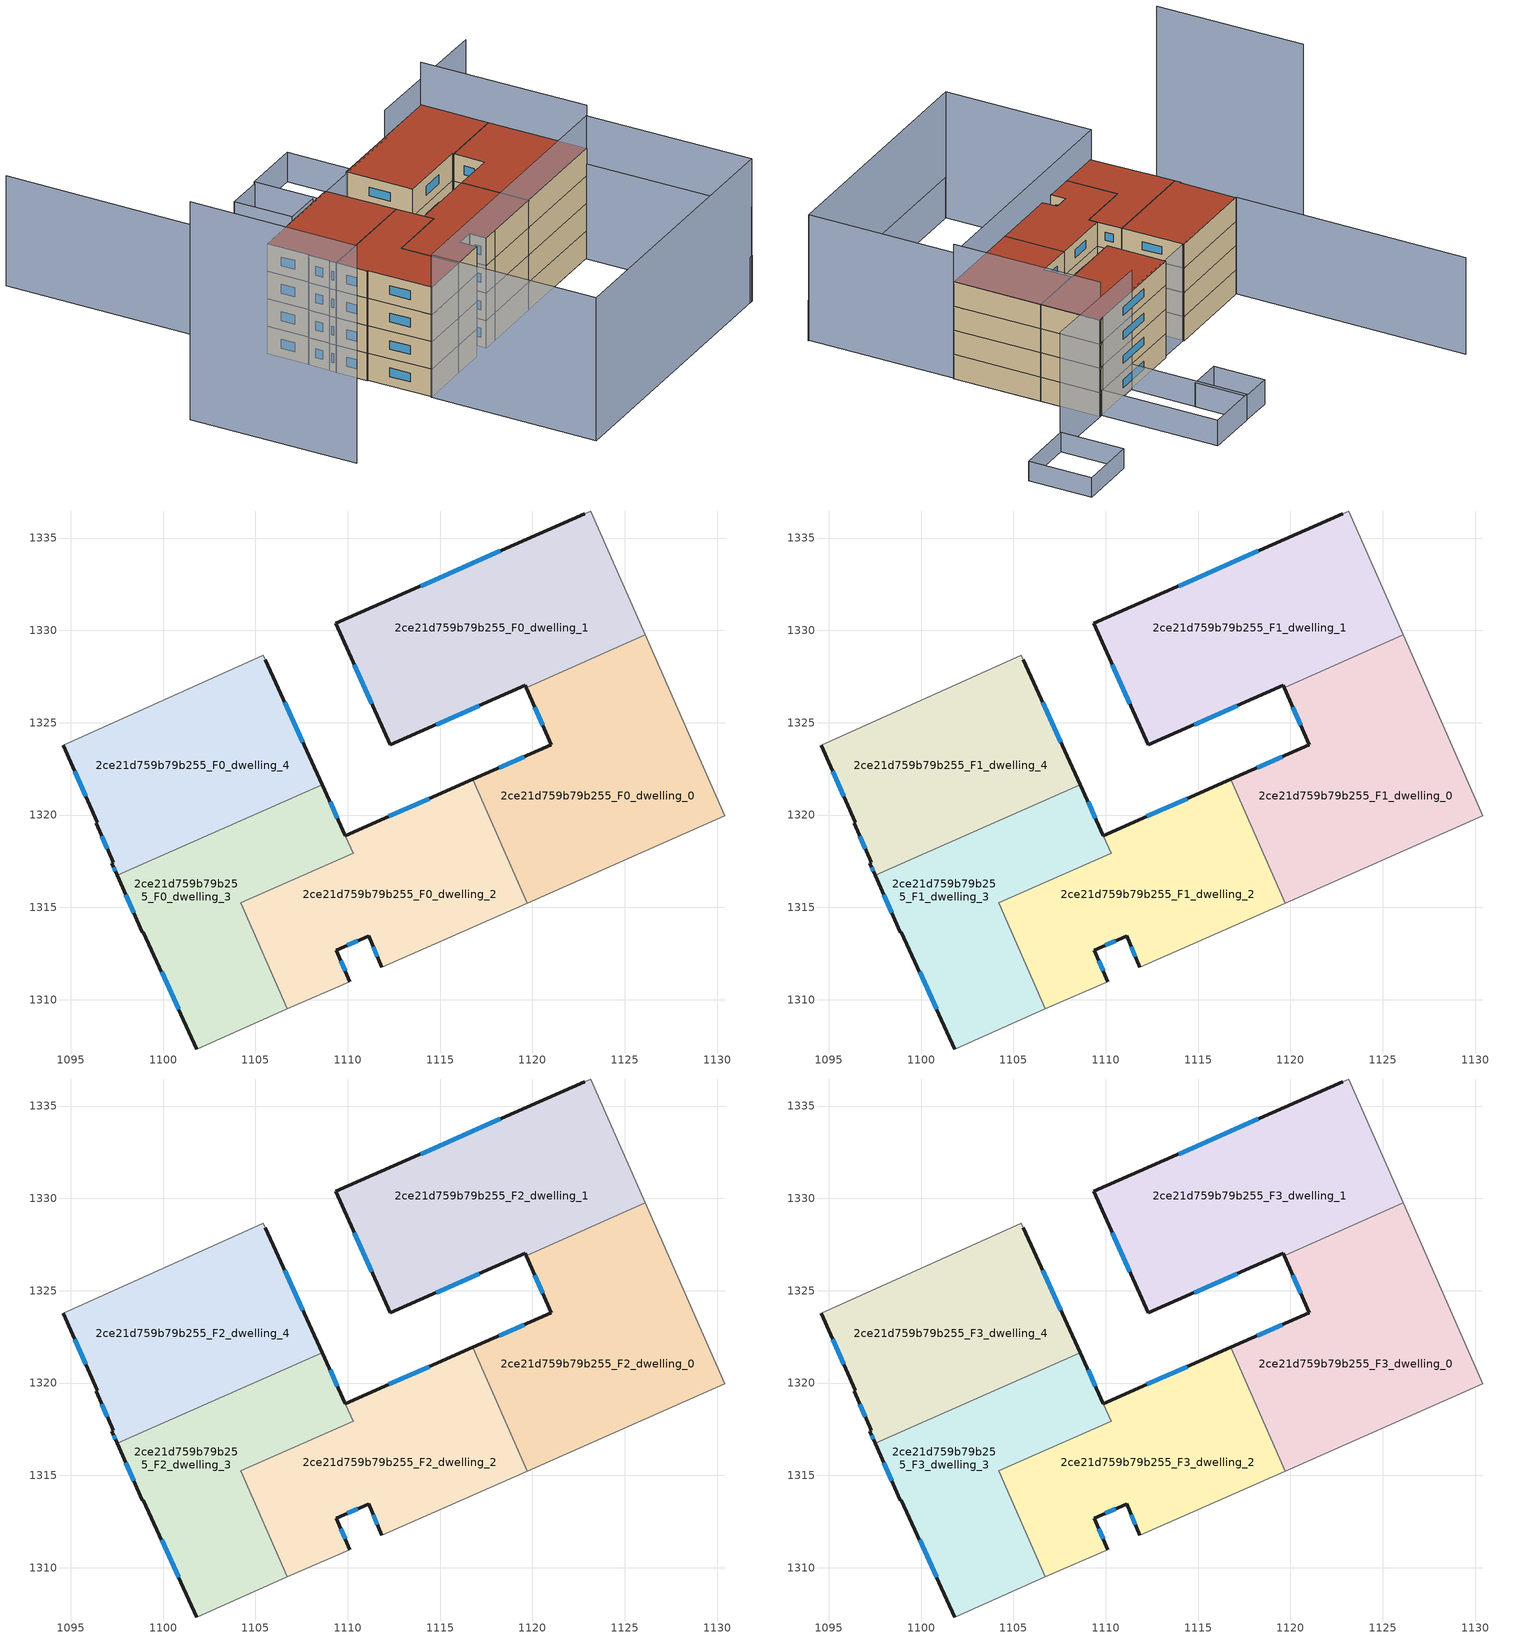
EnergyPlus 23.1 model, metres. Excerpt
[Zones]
2ce21d759b79b255_F0_dwelling_0
 floor ground (EU_floor_Construction): 1126.11,1329.75 1130.41,1319.95 1119.71,1315.23 1116.76,1321.93 1121.01,1323.81 1119.66,1326.9 z0
 wall outside (EU_wall_Construction): 1119.66,1326.9 1121.01,1323.81 1116.76,1321.93 z0:3
 wall to 2ce21d759b79b255_F0_dwelling_2 (EU_wall_Construction): 1116.76,1321.93 1119.71,1315.23 z0:3
 wall to 2ce21d759b79b255_F0_dwelling_1 (EU_wall_Construction): 1126.11,1329.75 1119.66,1326.9 z0:3
 wall adiabatic (EU_wall_Construction): 1119.71,1315.23 1130.41,1319.95 1126.11,1329.75 z0:3
 window (EU_Window_Construction): 1119.56,1323.17 1118.2,1322.57 / 1120.12,1325.85 1120.55,1324.86 z1.02:1.98
2ce21d759b79b255_F0_dwelling_1
 floor ground (EU_floor_Construction): 1123.16,1336.46 1126.11,1329.75 1119.66,1326.9 1119.61,1327.02 1112.29,1323.79 1109.36,1330.37 1122.83,1336.33 z0
 wall outside (EU_wall_Construction): 1122.83,1336.33 1109.36,1330.37 1112.29,1323.79 1119.61,1327.02 1119.66,1326.9 z0:3
 wall adiabatic (EU_wall_Construction): 1126.11,1329.75 1123.16,1336.46 1122.83,1336.33 z0:3
 window (EU_Window_Construction): 1114.78,1324.89 1117.12,1325.92 / 1110.36,1328.13 1111.3,1326.03 / 1118.25,1334.3 1113.94,1332.4 z1.02:1.98
2ce21d759b79b255_F0_dwelling_2
 floor ground (EU_floor_Construction): 1116.76,1321.93 1119.71,1315.23 1113.39,1312.45 1111.85,1311.76 1111.13,1313.46 1111.12,1313.45 1109.38,1312.67 1110.1,1310.99 1106.74,1309.51 1104.21,1315.24 1110.31,1317.94 1109.87,1318.89 z0
 wall outside (EU_wall_Construction): 1116.76,1321.93 1109.87,1318.89 / 1110.1,1310.99 1109.38,1312.67 1111.12,1313.45 1111.13,1313.46 1111.85,1311.76 z0:3
 wall to 2ce21d759b79b255_F0_dwelling_3 (EU_wall_Construction): 1110.3,1317.93 1104.21,1315.24 1106.74,1309.51 / 1109.87,1318.89 1110.31,1317.94 z0:3
 wall adiabatic (EU_wall_Construction): 1111.85,1311.76 1113.39,1312.45 1119.71,1315.23 / 1106.74,1309.51 1110.1,1310.99 z0:3
 window (EU_Window_Construction): 1114.41,1320.9 1112.21,1319.93 / 1111.38,1312.88 1111.61,1312.34 / 1109.97,1312.94 1110.53,1313.19 / 1109.85,1311.56 1109.62,1312.1 z1.02:1.98
2ce21d759b79b255_F0_dwelling_3
 floor ground (EU_floor_Construction): 1108.61,1321.65 1110.31,1317.94 1104.21,1315.24 1106.74,1309.51 1101.82,1307.33 1098.94,1313.67 1098.89,1313.65 1097.51,1316.75 z0
 wall outside (EU_wall_Construction): 1097.51,1316.75 1098.89,1313.65 1098.94,1313.67 1101.82,1307.33 / 1109.87,1318.89 1108.61,1321.65 z0:3
 wall to 2ce21d759b79b255_F0_dwelling_4 (EU_wall_Construction): 1108.61,1321.65 1097.51,1316.75 z0:3
 wall adiabatic (EU_wall_Construction): 1101.82,1307.33 1106.74,1309.51 z0:3
 window (EU_Window_Construction): 1099.92,1311.51 1100.84,1309.49 / 1097.98,1315.7 1098.42,1314.71 / 1109.44,1319.83 1109.04,1320.71 z1.02:1.98
2ce21d759b79b255_F0_dwelling_4
 floor ground (EU_floor_Construction): 1105.53,1328.42 1108.61,1321.65 1097.51,1316.75 1097.22,1317.4 1097.29,1317.45 1096.38,1319.57 1096.44,1319.61 1094.6,1323.79 1105.43,1328.64 z0
 wall outside (EU_wall_Construction): 1108.61,1321.65 1105.53,1328.42 / 1094.6,1323.79 1096.44,1319.61 1096.38,1319.57 1097.29,1317.45 1097.22,1317.4 1097.51,1316.75 z0:3
 wall adiabatic (EU_wall_Construction): 1105.53,1328.42 1105.43,1328.64 1094.6,1323.79 z0:3
 window (EU_Window_Construction): 1107.56,1323.95 1106.58,1326.11 / 1097.32,1317.18 1097.41,1316.97 / 1096.69,1318.85 1096.98,1318.17 / 1095.23,1322.36 1095.82,1321.03 z1.02:1.98
2ce21d759b79b255_F1_dwelling_0
 floor to 2ce21d759b79b255_F0_dwelling_0 (EU_floor_Construction): 1126.11,1329.75 1130.41,1319.95 1119.71,1315.23 1116.76,1321.93 1121.01,1323.81 1119.66,1326.9 z3
 wall outside (EU_wall_Construction): 1119.66,1326.9 1121.01,1323.81 1116.76,1321.93 z3:6
 wall to 2ce21d759b79b255_F1_dwelling_2 (EU_wall_Construction): 1116.76,1321.93 1119.71,1315.23 z3:6
 wall to 2ce21d759b79b255_F1_dwelling_1 (EU_wall_Construction): 1126.11,1329.75 1119.66,1326.9 z3:6
 wall adiabatic (EU_wall_Construction): 1119.71,1315.23 1130.41,1319.95 1126.11,1329.75 z3:6
 window (EU_Window_Construction): 1119.56,1323.17 1118.2,1322.57 / 1120.12,1325.85 1120.55,1324.86 z4.02:4.98
2ce21d759b79b255_F1_dwelling_1
 floor to 2ce21d759b79b255_F0_dwelling_1 (EU_floor_Construction): 1123.16,1336.46 1126.11,1329.75 1119.66,1326.9 1119.61,1327.02 1112.29,1323.79 1109.36,1330.37 1122.83,1336.33 z3
 wall outside (EU_wall_Construction): 1122.83,1336.33 1109.36,1330.37 1112.29,1323.79 1119.61,1327.02 1119.66,1326.9 z3:6
 wall adiabatic (EU_wall_Construction): 1126.11,1329.75 1123.16,1336.46 1122.83,1336.33 z3:6
 window (EU_Window_Construction): 1114.78,1324.89 1117.12,1325.92 / 1110.36,1328.13 1111.3,1326.03 / 1118.25,1334.3 1113.94,1332.4 z4.02:4.98
2ce21d759b79b255_F1_dwelling_2
 floor to 2ce21d759b79b255_F0_dwelling_2 (EU_floor_Construction): 1116.76,1321.93 1119.71,1315.23 1113.39,1312.45 1111.85,1311.76 1111.13,1313.46 1111.12,1313.45 1109.38,1312.67 1110.1,1310.99 1106.74,1309.51 1104.21,1315.24 1110.31,1317.94 1109.87,1318.89 z3
 wall outside (EU_wall_Construction): 1116.76,1321.93 1109.87,1318.89 / 1110.1,1310.99 1109.38,1312.67 1111.12,1313.45 1111.13,1313.46 1111.85,1311.76 z3:6
 wall to 2ce21d759b79b255_F1_dwelling_3 (EU_wall_Construction): 1110.3,1317.93 1104.21,1315.24 1106.74,1309.51 / 1109.87,1318.89 1110.31,1317.94 z3:6
 wall adiabatic (EU_wall_Construction): 1111.85,1311.76 1113.39,1312.45 1119.71,1315.23 / 1106.74,1309.51 1110.1,1310.99 z3:6
 window (EU_Window_Construction): 1114.41,1320.9 1112.21,1319.93 / 1111.38,1312.88 1111.61,1312.34 / 1109.97,1312.94 1110.53,1313.19 / 1109.85,1311.56 1109.62,1312.1 z4.02:4.98
2ce21d759b79b255_F1_dwelling_3
 floor to 2ce21d759b79b255_F0_dwelling_3 (EU_floor_Construction): 1108.61,1321.65 1110.3,1317.93 1104.21,1315.24 1106.74,1309.51 1101.82,1307.33 1098.94,1313.67 1098.89,1313.65 1097.51,1316.75 z3
 wall outside (EU_wall_Construction): 1097.51,1316.75 1098.89,1313.65 1098.94,1313.67 1101.82,1307.33 / 1109.87,1318.89 1108.61,1321.65 z3:6
 wall to 2ce21d759b79b255_F1_dwelling_4 (EU_wall_Construction): 1108.61,1321.65 1097.51,1316.75 z3:6
 wall adiabatic (EU_wall_Construction): 1101.82,1307.33 1106.74,1309.51 z3:6
 window (EU_Window_Construction): 1099.92,1311.51 1100.84,1309.49 / 1097.98,1315.7 1098.42,1314.71 / 1109.44,1319.83 1109.04,1320.71 z4.02:4.98
2ce21d759b79b255_F1_dwelling_4
 floor to 2ce21d759b79b255_F0_dwelling_4 (EU_floor_Construction): 1105.53,1328.42 1108.61,1321.65 1097.51,1316.75 1097.22,1317.4 1097.29,1317.45 1096.38,1319.57 1096.44,1319.61 1094.6,1323.79 1105.43,1328.64 z3
 wall outside (EU_wall_Construction): 1108.61,1321.65 1105.53,1328.42 / 1094.6,1323.79 1096.44,1319.61 1096.38,1319.57 1097.29,1317.45 1097.22,1317.4 1097.51,1316.75 z3:6
 wall adiabatic (EU_wall_Construction): 1105.53,1328.42 1105.43,1328.64 1094.6,1323.79 z3:6
 window (EU_Window_Construction): 1107.56,1323.95 1106.58,1326.11 / 1097.32,1317.18 1097.41,1316.97 / 1096.69,1318.85 1096.98,1318.17 / 1095.23,1322.36 1095.82,1321.03 z4.02:4.98
2ce21d759b79b255_F2_dwelling_0
 floor to 2ce21d759b79b255_F1_dwelling_0 (EU_floor_Construction): 1126.11,1329.75 1130.41,1319.95 1119.71,1315.23 1116.76,1321.93 1121.01,1323.81 1119.66,1326.9 z6
 wall outside (EU_wall_Construction): 1119.66,1326.9 1121.01,1323.81 1116.76,1321.93 z6:9
 wall to 2ce21d759b79b255_F2_dwelling_2 (EU_wall_Construction): 1116.76,1321.93 1119.71,1315.23 z6:9
 wall to 2ce21d759b79b255_F2_dwelling_1 (EU_wall_Construction): 1126.11,1329.75 1119.66,1326.9 z6:9
 wall adiabatic (EU_wall_Construction): 1119.71,1315.23 1130.41,1319.95 1126.11,1329.75 z6:9
 window (EU_Window_Construction): 1119.56,1323.17 1118.2,1322.57 / 1120.12,1325.85 1120.55,1324.86 z7.02:7.98
2ce21d759b79b255_F2_dwelling_1
 floor to 2ce21d759b79b255_F1_dwelling_1 (EU_floor_Construction): 1123.16,1336.46 1126.11,1329.75 1119.66,1326.9 1119.61,1327.02 1112.29,1323.79 1109.36,1330.37 1122.83,1336.33 z6
 wall outside (EU_wall_Construction): 1122.83,1336.33 1109.36,1330.37 1112.29,1323.79 1119.61,1327.02 1119.66,1326.9 z6:9
 wall adiabatic (EU_wall_Construction): 1126.11,1329.75 1123.16,1336.46 1122.83,1336.33 z6:9
 window (EU_Window_Construction): 1114.78,1324.89 1117.12,1325.92 / 1110.36,1328.13 1111.3,1326.03 / 1118.25,1334.3 1113.94,1332.4 z7.02:7.98
2ce21d759b79b255_F2_dwelling_2
 floor to 2ce21d759b79b255_F1_dwelling_2 (EU_floor_Construction): 1116.76,1321.93 1119.71,1315.23 1113.39,1312.45 1111.85,1311.76 1111.13,1313.46 1111.12,1313.45 1109.38,1312.67 1110.1,1310.99 1106.74,1309.51 1104.21,1315.24 1110.31,1317.94 1109.87,1318.89 z6
 wall outside (EU_wall_Construction): 1116.76,1321.93 1109.87,1318.89 / 1110.1,1310.99 1109.38,1312.67 1111.12,1313.45 1111.13,1313.46 1111.85,1311.76 z6:9
 wall to 2ce21d759b79b255_F2_dwelling_3 (EU_wall_Construction): 1110.3,1317.93 1104.21,1315.24 1106.74,1309.51 / 1109.87,1318.89 1110.31,1317.94 z6:9
 wall adiabatic (EU_wall_Construction): 1111.85,1311.76 1113.39,1312.45 1119.71,1315.23 / 1106.74,1309.51 1110.1,1310.99 z6:9
 window (EU_Window_Construction): 1114.41,1320.9 1112.21,1319.93 / 1111.38,1312.88 1111.61,1312.34 / 1109.97,1312.94 1110.53,1313.19 / 1109.85,1311.56 1109.62,1312.1 z7.02:7.98
2ce21d759b79b255_F2_dwelling_3
 floor to 2ce21d759b79b255_F1_dwelling_3 (EU_floor_Construction): 1108.61,1321.65 1110.3,1317.93 1104.21,1315.24 1106.74,1309.51 1101.82,1307.33 1098.94,1313.67 1098.89,1313.65 1097.51,1316.75 z6
 wall outside (EU_wall_Construction): 1097.51,1316.75 1098.89,1313.65 1098.94,1313.67 1101.82,1307.33 / 1109.87,1318.89 1108.61,1321.65 z6:9
 wall to 2ce21d759b79b255_F2_dwelling_4 (EU_wall_Construction): 1108.61,1321.65 1097.51,1316.75 z6:9
 wall adiabatic (EU_wall_Construction): 1101.82,1307.33 1106.74,1309.51 z6:9
 window (EU_Window_Construction): 1099.92,1311.51 1100.84,1309.49 / 1097.98,1315.7 1098.42,1314.71 / 1109.44,1319.83 1109.04,1320.71 z7.02:7.98
2ce21d759b79b255_F2_dwelling_4
 floor to 2ce21d759b79b255_F1_dwelling_4 (EU_floor_Construction): 1105.53,1328.42 1108.61,1321.65 1097.51,1316.75 1097.22,1317.4 1097.29,1317.45 1096.38,1319.57 1096.44,1319.61 1094.6,1323.79 1105.43,1328.64 z6
 wall outside (EU_wall_Construction): 1108.61,1321.65 1105.53,1328.42 / 1094.6,1323.79 1096.44,1319.61 1096.38,1319.57 1097.29,1317.45 1097.22,1317.4 1097.51,1316.75 z6:9
 wall adiabatic (EU_wall_Construction): 1105.53,1328.42 1105.43,1328.64 1094.6,1323.79 z6:9
 window (EU_Window_Construction): 1107.56,1323.95 1106.58,1326.11 / 1097.32,1317.18 1097.41,1316.97 / 1096.69,1318.85 1096.98,1318.17 / 1095.23,1322.36 1095.82,1321.03 z7.02:7.98
2ce21d759b79b255_F3_dwelling_0
 floor to 2ce21d759b79b255_F2_dwelling_0 (EU_floor_Construction): 1126.11,1329.75 1130.41,1319.95 1119.71,1315.23 1116.76,1321.93 1121.01,1323.81 1119.66,1326.9 z9
 wall outside (EU_wall_Construction): 1119.66,1326.9 1121.01,1323.81 1116.76,1321.93 z9:12
 wall to 2ce21d759b79b255_F3_dwelling_2 (EU_wall_Construction): 1116.76,1321.93 1119.71,1315.23 z9:12
 wall to 2ce21d759b79b255_F3_dwelling_1 (EU_wall_Construction): 1126.11,1329.75 1119.66,1326.9 z9:12
 wall adiabatic (EU_wall_Construction): 1119.71,1315.23 1130.41,1319.95 1126.11,1329.75 z9:12
 window (EU_Window_Construction): 1119.56,1323.17 1118.2,1322.57 / 1120.12,1325.85 1120.55,1324.86 z10.02:10.98
 roof outside (EU_roof_Construction): 1130.41,1319.95 1126.11,1329.75 1119.66,1326.9 1121.01,1323.81 1116.76,1321.93 1119.71,1315.23 z12
2ce21d759b79b255_F3_dwelling_1
 floor to 2ce21d759b79b255_F2_dwelling_1 (EU_floor_Construction): 1123.16,1336.46 1126.11,1329.75 1119.66,1326.9 1119.61,1327.02 1112.29,1323.79 1109.36,1330.37 1122.83,1336.33 z9
 wall outside (EU_wall_Construction): 1122.83,1336.33 1109.36,1330.37 1112.29,1323.79 1119.61,1327.02 1119.66,1326.9 z9:12
 wall adiabatic (EU_wall_Construction): 1126.11,1329.75 1123.16,1336.46 1122.83,1336.33 z9:12
 window (EU_Window_Construction): 1114.78,1324.89 1117.12,1325.92 / 1110.36,1328.13 1111.3,1326.03 / 1118.25,1334.3 1113.94,1332.4 z10.02:10.98
 roof outside (EU_roof_Construction): 1126.11,1329.75 1123.16,1336.46 1122.83,1336.33 1109.36,1330.37 1112.29,1323.79 1119.61,1327.02 1119.66,1326.9 z12
2ce21d759b79b255_F3_dwelling_2
 floor to 2ce21d759b79b255_F2_dwelling_2 (EU_floor_Construction): 1116.76,1321.93 1119.71,1315.23 1113.39,1312.45 1111.85,1311.76 1111.13,1313.46 1111.12,1313.45 1109.38,1312.67 1110.1,1310.99 1106.74,1309.51 1104.21,1315.24 1110.31,1317.94 1109.87,1318.89 z9
 wall outside (EU_wall_Construction): 1116.76,1321.93 1109.87,1318.89 / 1110.1,1310.99 1109.38,1312.67 1111.12,1313.45 1111.13,1313.46 1111.85,1311.76 z9:12
 wall to 2ce21d759b79b255_F3_dwelling_3 (EU_wall_Construction): 1110.3,1317.93 1104.21,1315.24 1106.74,1309.51 / 1109.87,1318.89 1110.31,1317.94 z9:12
 wall adiabatic (EU_wall_Construction): 1111.85,1311.76 1113.39,1312.45 1119.71,1315.23 / 1106.74,1309.51 1110.1,1310.99 z9:12
 window (EU_Window_Construction): 1114.41,1320.9 1112.21,1319.93 / 1111.38,1312.88 1111.61,1312.34 / 1109.97,1312.94 1110.53,1313.19 / 1109.85,1311.56 1109.62,1312.1 z10.02:10.98
 roof outside (EU_roof_Construction): 1119.71,1315.23 1116.76,1321.93 1109.87,1318.89 1110.31,1317.94 1104.21,1315.24 1106.74,1309.51 1110.1,1310.99 1109.38,1312.67 1111.12,1313.45 1111.13,1313.46 1111.85,1311.76 1113.39,1312.45 z12
2ce21d759b79b255_F3_dwelling_3
 floor to 2ce21d759b79b255_F2_dwelling_3 (EU_floor_Construction): 1108.61,1321.65 1110.3,1317.93 1104.21,1315.24 1106.74,1309.51 1101.82,1307.33 1098.94,1313.67 1098.89,1313.65 1097.51,1316.75 z9
 wall outside (EU_wall_Construction): 1097.51,1316.75 1098.89,1313.65 1098.94,1313.67 1101.82,1307.33 / 1109.87,1318.89 1108.61,1321.65 z9:12
 wall to 2ce21d759b79b255_F3_dwelling_4 (EU_wall_Construction): 1108.61,1321.65 1097.51,1316.75 z9:12
 wall adiabatic (EU_wall_Construction): 1101.82,1307.33 1106.74,1309.51 z9:12
 window (EU_Window_Construction): 1099.92,1311.51 1100.84,1309.49 / 1097.98,1315.7 1098.42,1314.71 / 1109.44,1319.83 1109.04,1320.71 z10.02:10.98
 roof outside (EU_roof_Construction): 1106.74,1309.51 1104.21,1315.24 1110.3,1317.93 1108.61,1321.65 1097.51,1316.75 1098.89,1313.65 1098.94,1313.67 1101.82,1307.33 z12
2ce21d759b79b255_F3_dwelling_4
 floor to 2ce21d759b79b255_F2_dwelling_4 (EU_floor_Construction): 1105.53,1328.42 1108.61,1321.65 1097.51,1316.75 1097.22,1317.4 1097.29,1317.45 1096.38,1319.57 1096.44,1319.61 1094.6,1323.79 1105.43,1328.64 z9
 wall outside (EU_wall_Construction): 1108.61,1321.65 1105.53,1328.42 / 1094.6,1323.79 1096.44,1319.61 1096.38,1319.57 1097.29,1317.45 1097.22,1317.4 1097.51,1316.75 z9:12
 wall adiabatic (EU_wall_Construction): 1105.53,1328.42 1105.43,1328.64 1094.6,1323.79 z9:12
 window (EU_Window_Construction): 1107.56,1323.95 1106.58,1326.11 / 1097.32,1317.18 1097.41,1316.97 / 1096.69,1318.85 1096.98,1318.17 / 1095.23,1322.36 1095.82,1321.03 z10.02:10.98
 roof outside (EU_roof_Construction): 1108.61,1321.65 1105.53,1328.42 1105.43,1328.64 1094.6,1323.79 1096.44,1319.61 1096.38,1319.57 1097.29,1317.45 1097.22,1317.4 1097.51,1316.75 z12
shading: 1108.98,1290.88 1137.66,1303.5 z0:5; 1080.79,1317.99 1088.05,1301.39 z0:23.8; 1137.59,1303.47 1108.9,1290.83 / 1108.9,1290.83 1101.65,1307.29 / 1101.65,1307.29 1130.35,1319.92 / 1130.35,1319.92 1137.59,1303.47 z0:15.6; 1137.53,1303.41 1130.26,1319.89 z0:10.4; 1130.41,1319.95 1123.13,1336.46 z0:16.7; 1117.09,1349.5 1122.85,1336.29 / 1122.85,1336.29 1116.76,1333.64 / 1116.76,1333.64 1111,1346.85 / 1111,1346.85 1117.09,1349.5 z0:3.2; 1116.96,1333.5 1094.47,1323.73 / 1094.47,1323.73 1083.15,1349.79 z0:12; 1109.79,1339.41 1107.3,1345.21 / 1107.3,1345.21 1111.1,1346.84 / 1111.1,1346.84 1113.59,1341.04 / 1113.59,1341.04 1109.79,1339.41 z0:3; 1138.09,1343.05 1131.33,1340.06 / 1131.33,1340.06 1128.2,1347.15 / 1128.2,1347.15 1134.95,1350.14 / 1134.95,1350.14 1138.09,1343.05 z0:2.4; 1131.35,1340.01 1116.64,1333.74 z0:14.8
[Building]
EU S2 Campaign: North Axis=0; Terrain=City; Solar Distribution=FullExterior
[Site:Location]
Vienna: Latitude=48; Longitude=16.5; Time Zone=1; Elevation=183
[SizingPeriod:WeatherFileDays]
AnnualSizingPeriod: Begin Month=1; Begin Day of Month=1; End Month=12; End Day of Month=31; Day of Week for Start Day=Monday; Use Weather File Daylight Saving Period=No; Use Weather File Rain and Snow Indicators=No
[MATERIAL]
EU_InternalMass_Material: Roughness=MediumRough; Thickness=0.1; Conductivity=1; Density=1800; Specific Heat=900; Thermal Absorptance=0.9; Solar Absorptance=0.7; Visible Absorptance=0.7
[MATERIAL:NOMASS] Roughness=MediumRough; Thermal Absorptance=0.9; Solar Absorptance=0.7; Visible Absorptance=0.7
Name | Thermal Resistance
EU_wall_NoMass | 0.942466
EU_roof_NoMass | 0.551687
EU_floor_NoMass | 0.66527
[WINDOWMATERIAL:SIMPLEGLAZINGSYSTEM]
EU_Window_SimpleGlazing: UFactor=2.03367; Solar Heat Gain Coefficient=0.65; Visible Transmittance=0.65
[CONSTRUCTION]
EU_wall_Construction: EU_wall_NoMass
EU_roof_Construction: EU_roof_NoMass
EU_floor_Construction: EU_floor_NoMass
EU_Window_Construction: EU_Window_SimpleGlazing
EU_InternalMass_Construction: EU_InternalMass_Material
[ZONE] Type=1; Multiplier=1; Ceiling Height=autocalculate; Floor Area=autocalculate; Part of Total Floor Area=Yes
Name | Volume
2ce21d759b79b255_F0_dwelling_0; 2ce21d759b79b255_F1_dwelling_0; 2ce21d759b79b255_F2_dwelling_0; 2ce21d759b79b255_F3_dwelling_0 | 328.448
2ce21d759b79b255_F0_dwelling_1; 2ce21d759b79b255_F1_dwelling_1; 2ce21d759b79b255_F2_dwelling_1; 2ce21d759b79b255_F3_dwelling_1 | 328.429
2ce21d759b79b255_F0_dwelling_2; 2ce21d759b79b255_F1_dwelling_2; 2ce21d759b79b255_F2_dwelling_2; 2ce21d759b79b255_F3_dwelling_2 | 279.91
2ce21d759b79b255_F0_dwelling_3 | 250.521
2ce21d759b79b255_F1_dwelling_3; 2ce21d759b79b255_F2_dwelling_3; 2ce21d759b79b255_F3_dwelling_3 | 250.487
2ce21d759b79b255_F0_dwelling_4; 2ce21d759b79b255_F1_dwelling_4; 2ce21d759b79b255_F2_dwelling_4; 2ce21d759b79b255_F3_dwelling_4 | 274.266
[INTERNALMASS] Construction=EU_InternalMass_Construction
Name | Zone or ZoneList | Surface Area
2ce21d759b79b255_F0_dwelling_0_EU_InternalMass | 2ce21d759b79b255_F0_dwelling_0 | 109.484
2ce21d759b79b255_F0_dwelling_1_EU_InternalMass | 2ce21d759b79b255_F0_dwelling_1 | 109.476
2ce21d759b79b255_F0_dwelling_2_EU_InternalMass | 2ce21d759b79b255_F0_dwelling_2 | 93.3043
2ce21d759b79b255_F0_dwelling_3_EU_InternalMass | 2ce21d759b79b255_F0_dwelling_3 | 83.5059
2ce21d759b79b255_F0_dwelling_4_EU_InternalMass | 2ce21d759b79b255_F0_dwelling_4 | 91.419
2ce21d759b79b255_F1_dwelling_0_EU_InternalMass | 2ce21d759b79b255_F1_dwelling_0 | 109.484
2ce21d759b79b255_F1_dwelling_1_EU_InternalMass | 2ce21d759b79b255_F1_dwelling_1 | 109.476
2ce21d759b79b255_F1_dwelling_2_EU_InternalMass | 2ce21d759b79b255_F1_dwelling_2 | 93.3043
2ce21d759b79b255_F1_dwelling_3_EU_InternalMass | 2ce21d759b79b255_F1_dwelling_3 | 83.5059
2ce21d759b79b255_F1_dwelling_4_EU_InternalMass | 2ce21d759b79b255_F1_dwelling_4 | 91.419
2ce21d759b79b255_F2_dwelling_0_EU_InternalMass | 2ce21d759b79b255_F2_dwelling_0 | 109.484
2ce21d759b79b255_F2_dwelling_1_EU_InternalMass | 2ce21d759b79b255_F2_dwelling_1 | 109.476
2ce21d759b79b255_F2_dwelling_2_EU_InternalMass | 2ce21d759b79b255_F2_dwelling_2 | 93.3043
2ce21d759b79b255_F2_dwelling_3_EU_InternalMass | 2ce21d759b79b255_F2_dwelling_3 | 83.5059
2ce21d759b79b255_F2_dwelling_4_EU_InternalMass | 2ce21d759b79b255_F2_dwelling_4 | 91.419
2ce21d759b79b255_F3_dwelling_0_EU_InternalMass | 2ce21d759b79b255_F3_dwelling_0 | 109.484
2ce21d759b79b255_F3_dwelling_1_EU_InternalMass | 2ce21d759b79b255_F3_dwelling_1 | 109.476
2ce21d759b79b255_F3_dwelling_2_EU_InternalMass | 2ce21d759b79b255_F3_dwelling_2 | 93.3043
2ce21d759b79b255_F3_dwelling_3_EU_InternalMass | 2ce21d759b79b255_F3_dwelling_3 | 83.5059
2ce21d759b79b255_F3_dwelling_4_EU_InternalMass | 2ce21d759b79b255_F3_dwelling_4 | 91.419
[OTHEREQUIPMENT] Fuel Type=Electricity; Design Level Calculation Method=Watts/Area; Power per Zone Floor Area=1; Fraction Latent=0; Fraction Radiant=0; Fraction Lost=0; Carbon Dioxide Generation Rate=0; EndUse Subcategory=EU_Step8_InternalGains
Name | Zone or ZoneList or Space or SpaceList | Schedule
EU_Step8_InternalGain_2ce21d759b79b255_F0_dwelling_0_f000 | 2ce21d759b79b255_F0_dwelling_0 | EU_Step8_GainSchedule_2ce21d759b79b255_F0_dwelling_0_f000
EU_Step8_InternalGain_2ce21d759b79b255_F0_dwelling_1_f000 | 2ce21d759b79b255_F0_dwelling_1 | EU_Step8_GainSchedule_2ce21d759b79b255_F0_dwelling_1_f000
EU_Step8_InternalGain_2ce21d759b79b255_F0_dwelling_2_f000 | 2ce21d759b79b255_F0_dwelling_2 | EU_Step8_GainSchedule_2ce21d759b79b255_F0_dwelling_2_f000
EU_Step8_InternalGain_2ce21d759b79b255_F0_dwelling_3_f000 | 2ce21d759b79b255_F0_dwelling_3 | EU_Step8_GainSchedule_2ce21d759b79b255_F0_dwelling_3_f000
EU_Step8_InternalGain_2ce21d759b79b255_F0_dwelling_4_f000 | 2ce21d759b79b255_F0_dwelling_4 | EU_Step8_GainSchedule_2ce21d759b79b255_F0_dwelling_4_f000
EU_Step8_InternalGain_2ce21d759b79b255_F1_dwelling_0_f000 | 2ce21d759b79b255_F1_dwelling_0 | EU_Step8_GainSchedule_2ce21d759b79b255_F1_dwelling_0_f000
EU_Step8_InternalGain_2ce21d759b79b255_F1_dwelling_1_f000 | 2ce21d759b79b255_F1_dwelling_1 | EU_Step8_GainSchedule_2ce21d759b79b255_F1_dwelling_1_f000
EU_Step8_InternalGain_2ce21d759b79b255_F1_dwelling_2_f000 | 2ce21d759b79b255_F1_dwelling_2 | EU_Step8_GainSchedule_2ce21d759b79b255_F1_dwelling_2_f000
EU_Step8_InternalGain_2ce21d759b79b255_F1_dwelling_3_f000 | 2ce21d759b79b255_F1_dwelling_3 | EU_Step8_GainSchedule_2ce21d759b79b255_F1_dwelling_3_f000
EU_Step8_InternalGain_2ce21d759b79b255_F1_dwelling_4_f000 | 2ce21d759b79b255_F1_dwelling_4 | EU_Step8_GainSchedule_2ce21d759b79b255_F1_dwelling_4_f000
EU_Step8_InternalGain_2ce21d759b79b255_F2_dwelling_0_f000 | 2ce21d759b79b255_F2_dwelling_0 | EU_Step8_GainSchedule_2ce21d759b79b255_F2_dwelling_0_f000
EU_Step8_InternalGain_2ce21d759b79b255_F2_dwelling_1_f000 | 2ce21d759b79b255_F2_dwelling_1 | EU_Step8_GainSchedule_2ce21d759b79b255_F2_dwelling_1_f000
EU_Step8_InternalGain_2ce21d759b79b255_F2_dwelling_2_f000 | 2ce21d759b79b255_F2_dwelling_2 | EU_Step8_GainSchedule_2ce21d759b79b255_F2_dwelling_2_f000
EU_Step8_InternalGain_2ce21d759b79b255_F2_dwelling_3_f000 | 2ce21d759b79b255_F2_dwelling_3 | EU_Step8_GainSchedule_2ce21d759b79b255_F2_dwelling_3_f000
EU_Step8_InternalGain_2ce21d759b79b255_F2_dwelling_4_f000 | 2ce21d759b79b255_F2_dwelling_4 | EU_Step8_GainSchedule_2ce21d759b79b255_F2_dwelling_4_f000
EU_Step8_InternalGain_2ce21d759b79b255_F3_dwelling_0_f000 | 2ce21d759b79b255_F3_dwelling_0 | EU_Step8_GainSchedule_2ce21d759b79b255_F3_dwelling_0_f000
EU_Step8_InternalGain_2ce21d759b79b255_F3_dwelling_1_f000 | 2ce21d759b79b255_F3_dwelling_1 | EU_Step8_GainSchedule_2ce21d759b79b255_F3_dwelling_1_f000
EU_Step8_InternalGain_2ce21d759b79b255_F3_dwelling_2_f000 | 2ce21d759b79b255_F3_dwelling_2 | EU_Step8_GainSchedule_2ce21d759b79b255_F3_dwelling_2_f000
EU_Step8_InternalGain_2ce21d759b79b255_F3_dwelling_3_f000 | 2ce21d759b79b255_F3_dwelling_3 | EU_Step8_GainSchedule_2ce21d759b79b255_F3_dwelling_3_f000
EU_Step8_InternalGain_2ce21d759b79b255_F3_dwelling_4_f000 | 2ce21d759b79b255_F3_dwelling_4 | EU_Step8_GainSchedule_2ce21d759b79b255_F3_dwelling_4_f000
[ZONEVENTILATION:DESIGNFLOWRATE] Schedule=EU_AlwaysOn; Design Flow Rate Calculation Method=AirChanges/Hour; Air Changes per Hour=0.530523; Ventilation Type=Natural; Fan Pressure Rise=0; Fan Total Efficiency=1; Constant Term Coefficient=1; Temperature Term Coefficient=0; Velocity Term Coefficient=0; Velocity Squared Term Coefficient=0; Minimum Indoor Temperature=-100; Maximum Indoor Temperature=100; Delta Temperature=-100; Minimum Outdoor Temperature=-100; Maximum Outdoor Temperature=100; Maximum Wind Speed=40
Name | Zone or ZoneList or Space or SpaceList
EU_ConstantAir_2ce21d759b79b255_F0_dwelling_0 | 2ce21d759b79b255_F0_dwelling_0
EU_ConstantAir_2ce21d759b79b255_F0_dwelling_1 | 2ce21d759b79b255_F0_dwelling_1
EU_ConstantAir_2ce21d759b79b255_F0_dwelling_2 | 2ce21d759b79b255_F0_dwelling_2
EU_ConstantAir_2ce21d759b79b255_F0_dwelling_3 | 2ce21d759b79b255_F0_dwelling_3
EU_ConstantAir_2ce21d759b79b255_F0_dwelling_4 | 2ce21d759b79b255_F0_dwelling_4
EU_ConstantAir_2ce21d759b79b255_F1_dwelling_0 | 2ce21d759b79b255_F1_dwelling_0
EU_ConstantAir_2ce21d759b79b255_F1_dwelling_1 | 2ce21d759b79b255_F1_dwelling_1
EU_ConstantAir_2ce21d759b79b255_F1_dwelling_2 | 2ce21d759b79b255_F1_dwelling_2
EU_ConstantAir_2ce21d759b79b255_F1_dwelling_3 | 2ce21d759b79b255_F1_dwelling_3
EU_ConstantAir_2ce21d759b79b255_F1_dwelling_4 | 2ce21d759b79b255_F1_dwelling_4
EU_ConstantAir_2ce21d759b79b255_F2_dwelling_0 | 2ce21d759b79b255_F2_dwelling_0
EU_ConstantAir_2ce21d759b79b255_F2_dwelling_1 | 2ce21d759b79b255_F2_dwelling_1
EU_ConstantAir_2ce21d759b79b255_F2_dwelling_2 | 2ce21d759b79b255_F2_dwelling_2
EU_ConstantAir_2ce21d759b79b255_F2_dwelling_3 | 2ce21d759b79b255_F2_dwelling_3
EU_ConstantAir_2ce21d759b79b255_F2_dwelling_4 | 2ce21d759b79b255_F2_dwelling_4
EU_ConstantAir_2ce21d759b79b255_F3_dwelling_0 | 2ce21d759b79b255_F3_dwelling_0
EU_ConstantAir_2ce21d759b79b255_F3_dwelling_1 | 2ce21d759b79b255_F3_dwelling_1
EU_ConstantAir_2ce21d759b79b255_F3_dwelling_2 | 2ce21d759b79b255_F3_dwelling_2
EU_ConstantAir_2ce21d759b79b255_F3_dwelling_3 | 2ce21d759b79b255_F3_dwelling_3
EU_ConstantAir_2ce21d759b79b255_F3_dwelling_4 | 2ce21d759b79b255_F3_dwelling_4
[HVACTEMPLATE:THERMOSTAT] Constant Heating Setpoint=20; Constant Cooling Setpoint=50
EU_HeatOnly_2ce21d759b79b255_F0_dwelling_0; EU_HeatOnly_2ce21d759b79b255_F0_dwelling_1; EU_HeatOnly_2ce21d759b79b255_F0_dwelling_2; EU_HeatOnly_2ce21d759b79b255_F0_dwelling_3; EU_HeatOnly_2ce21d759b79b255_F0_dwelling_4; EU_HeatOnly_2ce21d759b79b255_F1_dwelling_0; EU_HeatOnly_2ce21d759b79b255_F1_dwelling_1; EU_HeatOnly_2ce21d759b79b255_F1_dwelling_2; EU_HeatOnly_2ce21d759b79b255_F1_dwelling_3; EU_HeatOnly_2ce21d759b79b255_F1_dwelling_4; EU_HeatOnly_2ce21d759b79b255_F2_dwelling_0; EU_HeatOnly_2ce21d759b79b255_F2_dwelling_1; EU_HeatOnly_2ce21d759b79b255_F2_dwelling_2; EU_HeatOnly_2ce21d759b79b255_F2_dwelling_3; EU_HeatOnly_2ce21d759b79b255_F2_dwelling_4; EU_HeatOnly_2ce21d759b79b255_F3_dwelling_0; EU_HeatOnly_2ce21d759b79b255_F3_dwelling_1; EU_HeatOnly_2ce21d759b79b255_F3_dwelling_2; EU_HeatOnly_2ce21d759b79b255_F3_dwelling_3; EU_HeatOnly_2ce21d759b79b255_F3_dwelling_4
[HVACTEMPLATE:ZONE:IDEALLOADSAIRSYSTEM] System Availability Schedule=EU_AlwaysOn; Maximum Heating Supply Air Temperature=50; Minimum Cooling Supply Air Temperature=13; Maximum Heating Supply Air Humidity Ratio=0.0156; Minimum Cooling Supply Air Humidity Ratio=0.0077; Heating Limit=NoLimit; Cooling Limit=NoLimit; Heating Availability Schedule=EU_AlwaysOn; Cooling Availability Schedule=EU_CoolingOff; Dehumidification Control Type=ConstantSensibleHeatRatio; Cooling Sensible Heat Ratio=0.7; Dehumidification Setpoint=60; Humidification Control Type=None; Humidification Setpoint=30; Outdoor Air Method=None; Outdoor Air Flow Rate per Person=0.00944; Outdoor Air Flow Rate per Zone Floor Area=0; Outdoor Air Flow Rate per Zone=0; Demand Controlled Ventilation Type=None; Outdoor Air Economizer Type=NoEconomizer; Heat Recovery Type=None; Sensible Heat Recovery Effectiveness=0.7; Latent Heat Recovery Effectiveness=0.65
Name | Template Thermostat
2ce21d759b79b255_F0_dwelling_0 | EU_HeatOnly_2ce21d759b79b255_F0_dwelling_0
2ce21d759b79b255_F0_dwelling_1 | EU_HeatOnly_2ce21d759b79b255_F0_dwelling_1
2ce21d759b79b255_F0_dwelling_2 | EU_HeatOnly_2ce21d759b79b255_F0_dwelling_2
2ce21d759b79b255_F0_dwelling_3 | EU_HeatOnly_2ce21d759b79b255_F0_dwelling_3
2ce21d759b79b255_F0_dwelling_4 | EU_HeatOnly_2ce21d759b79b255_F0_dwelling_4
2ce21d759b79b255_F1_dwelling_0 | EU_HeatOnly_2ce21d759b79b255_F1_dwelling_0
2ce21d759b79b255_F1_dwelling_1 | EU_HeatOnly_2ce21d759b79b255_F1_dwelling_1
2ce21d759b79b255_F1_dwelling_2 | EU_HeatOnly_2ce21d759b79b255_F1_dwelling_2
2ce21d759b79b255_F1_dwelling_3 | EU_HeatOnly_2ce21d759b79b255_F1_dwelling_3
2ce21d759b79b255_F1_dwelling_4 | EU_HeatOnly_2ce21d759b79b255_F1_dwelling_4
2ce21d759b79b255_F2_dwelling_0 | EU_HeatOnly_2ce21d759b79b255_F2_dwelling_0
2ce21d759b79b255_F2_dwelling_1 | EU_HeatOnly_2ce21d759b79b255_F2_dwelling_1
2ce21d759b79b255_F2_dwelling_2 | EU_HeatOnly_2ce21d759b79b255_F2_dwelling_2
2ce21d759b79b255_F2_dwelling_3 | EU_HeatOnly_2ce21d759b79b255_F2_dwelling_3
2ce21d759b79b255_F2_dwelling_4 | EU_HeatOnly_2ce21d759b79b255_F2_dwelling_4
2ce21d759b79b255_F3_dwelling_0 | EU_HeatOnly_2ce21d759b79b255_F3_dwelling_0
2ce21d759b79b255_F3_dwelling_1 | EU_HeatOnly_2ce21d759b79b255_F3_dwelling_1
2ce21d759b79b255_F3_dwelling_2 | EU_HeatOnly_2ce21d759b79b255_F3_dwelling_2
2ce21d759b79b255_F3_dwelling_3 | EU_HeatOnly_2ce21d759b79b255_F3_dwelling_3
2ce21d759b79b255_F3_dwelling_4 | EU_HeatOnly_2ce21d759b79b255_F3_dwelling_4
[SIZING:ZONE] Zone Cooling Design Supply Air Temperature Input Method=SupplyAirTemperature; Zone Cooling Design Supply Air Temperature=13; Zone Heating Design Supply Air Temperature Input Method=SupplyAirTemperature; Zone Heating Design Supply Air Temperature=50; Zone Cooling Design Supply Air Humidity Ratio=0.008; Zone Heating Design Supply Air Humidity Ratio=0.008; Cooling Design Air Flow Method=DesignDay; Cooling Design Air Flow Rate=0; Cooling Minimum Air Flow per Zone Floor Area=0.000762; Cooling Minimum Air Flow=0; Cooling Minimum Air Flow Fraction=0.2; Heating Design Air Flow Method=DesignDay; Heating Design Air Flow Rate=0; Heating Maximum Air Flow per Zone Floor Area=0.002032; Heating Maximum Air Flow=0.141576; Heating Maximum Air Flow Fraction=0.3; Account for Dedicated Outdoor Air System=No; Dedicated Outdoor Air System Control Strategy=NeutralSupplyAir; Dedicated Outdoor Air Low Setpoint Temperature for Design=autosize; Dedicated Outdoor Air High Setpoint Temperature for Design=autosize; Zone Load Sizing Method=Sensible Load Only No Latent Load; Zone Latent Cooling Design Supply Air Humidity Ratio Input Method=HumidityRatioDifference; Zone Cooling Design Supply Air Humidity Ratio Difference=0.005; Zone Latent Heating Design Supply Air Humidity Ratio Input Method=HumidityRatioDifference; Zone Humidification Design Supply Air Humidity Ratio Difference=0.005
2ce21d759b79b255_F0_dwelling_0; 2ce21d759b79b255_F0_dwelling_1; 2ce21d759b79b255_F0_dwelling_2; 2ce21d759b79b255_F0_dwelling_3; 2ce21d759b79b255_F0_dwelling_4; 2ce21d759b79b255_F1_dwelling_0; 2ce21d759b79b255_F1_dwelling_1; 2ce21d759b79b255_F1_dwelling_2; 2ce21d759b79b255_F1_dwelling_3; 2ce21d759b79b255_F1_dwelling_4; 2ce21d759b79b255_F2_dwelling_0; 2ce21d759b79b255_F2_dwelling_1; 2ce21d759b79b255_F2_dwelling_2; 2ce21d759b79b255_F2_dwelling_3; 2ce21d759b79b255_F2_dwelling_4; 2ce21d759b79b255_F3_dwelling_0; 2ce21d759b79b255_F3_dwelling_1; 2ce21d759b79b255_F3_dwelling_2; 2ce21d759b79b255_F3_dwelling_3; 2ce21d759b79b255_F3_dwelling_4
[SCHEDULE:CONSTANT]
Name | Hourly Value
EU_AlwaysOn | 1
EU_CoolingOff | 0
[SCHEDULE:FILE] Column Number=1; Rows to Skip at Top=0; Number of Hours of Data=8760; Column Separator=Comma; Interpolate to Timestep=No; Minutes per Item=60; Adjust Schedule for Daylight Savings=Yes
Name | File
EU_Step8_GainSchedule_2ce21d759b79b255_F0_dwelling_0_f000 | ../../schedules/2ce21d759b79b255/2ce21d759b79b255_F0_dwelling_0_f000_gain.csv
EU_Step8_GainSchedule_2ce21d759b79b255_F0_dwelling_1_f000 | ../../schedules/2ce21d759b79b255/2ce21d759b79b255_F0_dwelling_1_f000_gain.csv
EU_Step8_GainSchedule_2ce21d759b79b255_F0_dwelling_2_f000 | ../../schedules/2ce21d759b79b255/2ce21d759b79b255_F0_dwelling_2_f000_gain.csv
EU_Step8_GainSchedule_2ce21d759b79b255_F0_dwelling_3_f000 | ../../schedules/2ce21d759b79b255/2ce21d759b79b255_F0_dwelling_3_f000_gain.csv
EU_Step8_GainSchedule_2ce21d759b79b255_F0_dwelling_4_f000 | ../../schedules/2ce21d759b79b255/2ce21d759b79b255_F0_dwelling_4_f000_gain.csv
EU_Step8_GainSchedule_2ce21d759b79b255_F1_dwelling_0_f000 | ../../schedules/2ce21d759b79b255/2ce21d759b79b255_F1_dwelling_0_f000_gain.csv
EU_Step8_GainSchedule_2ce21d759b79b255_F1_dwelling_1_f000 | ../../schedules/2ce21d759b79b255/2ce21d759b79b255_F1_dwelling_1_f000_gain.csv
EU_Step8_GainSchedule_2ce21d759b79b255_F1_dwelling_2_f000 | ../../schedules/2ce21d759b79b255/2ce21d759b79b255_F1_dwelling_2_f000_gain.csv
EU_Step8_GainSchedule_2ce21d759b79b255_F1_dwelling_3_f000 | ../../schedules/2ce21d759b79b255/2ce21d759b79b255_F1_dwelling_3_f000_gain.csv
EU_Step8_GainSchedule_2ce21d759b79b255_F1_dwelling_4_f000 | ../../schedules/2ce21d759b79b255/2ce21d759b79b255_F1_dwelling_4_f000_gain.csv
EU_Step8_GainSchedule_2ce21d759b79b255_F2_dwelling_0_f000 | ../../schedules/2ce21d759b79b255/2ce21d759b79b255_F2_dwelling_0_f000_gain.csv
EU_Step8_GainSchedule_2ce21d759b79b255_F2_dwelling_1_f000 | ../../schedules/2ce21d759b79b255/2ce21d759b79b255_F2_dwelling_1_f000_gain.csv
EU_Step8_GainSchedule_2ce21d759b79b255_F2_dwelling_2_f000 | ../../schedules/2ce21d759b79b255/2ce21d759b79b255_F2_dwelling_2_f000_gain.csv
EU_Step8_GainSchedule_2ce21d759b79b255_F2_dwelling_3_f000 | ../../schedules/2ce21d759b79b255/2ce21d759b79b255_F2_dwelling_3_f000_gain.csv
EU_Step8_GainSchedule_2ce21d759b79b255_F2_dwelling_4_f000 | ../../schedules/2ce21d759b79b255/2ce21d759b79b255_F2_dwelling_4_f000_gain.csv
EU_Step8_GainSchedule_2ce21d759b79b255_F3_dwelling_0_f000 | ../../schedules/2ce21d759b79b255/2ce21d759b79b255_F3_dwelling_0_f000_gain.csv
EU_Step8_GainSchedule_2ce21d759b79b255_F3_dwelling_1_f000 | ../../schedules/2ce21d759b79b255/2ce21d759b79b255_F3_dwelling_1_f000_gain.csv
EU_Step8_GainSchedule_2ce21d759b79b255_F3_dwelling_2_f000 | ../../schedules/2ce21d759b79b255/2ce21d759b79b255_F3_dwelling_2_f000_gain.csv
EU_Step8_GainSchedule_2ce21d759b79b255_F3_dwelling_3_f000 | ../../schedules/2ce21d759b79b255/2ce21d759b79b255_F3_dwelling_3_f000_gain.csv
EU_Step8_GainSchedule_2ce21d759b79b255_F3_dwelling_4_f000 | ../../schedules/2ce21d759b79b255/2ce21d759b79b255_F3_dwelling_4_f000_gain.csv
